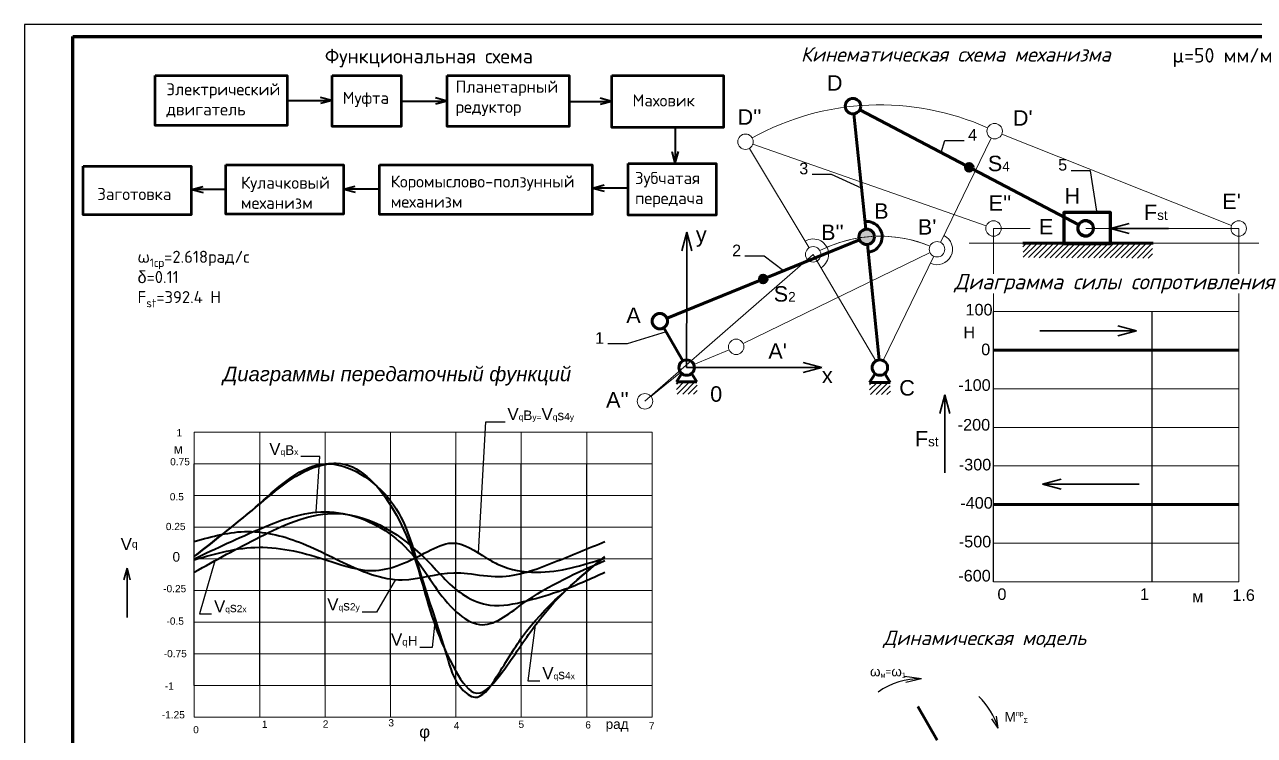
# Model space of a CAD drawing. Header units: millimetres. Extents: x 3020 to 4372, y 727 to 1321.
# Drawn here: x 3531 to 4041, y 1026 to 1321 of the extents above; entities that cross this region are included whole.
import ezdxf
from ezdxf import colors
from ezdxf.entities.mleader import LeaderData, LeaderLine
from ezdxf.math import Vec2, Vec3

# ---------------------------------------------------------------- set-up
doc = ezdxf.new("R2010")
doc.units = ezdxf.units.MM
doc.styles.get("Standard").update_dxf_attribs({"font": 'arial.ttf'})
doc.styles.add('Аннотативный', font='arial.ttf')
doc.styles.add('ГОСТ', font='isocpeur.ttf')

# ---------------------------------------------------------------- blocks, each defined once
blk = doc.blocks.new('_None')

msp = doc.modelspace()

# ---------------------------------------------------------------- hatches: boundary and pattern name
at = {"lineweight": 20}
h = msp.add_hatch(color=256, dxfattribs=at)
h.set_gradient(color2=(0, 0, 0), tint=1)
h.paths.add_polyline_path([(3921.4, 1262.3), (3924.23, 1260.81, 0.121595), (3924.41, 1261.56, 0.783176)])
h.paths.add_polyline_path([(3921.4, 1262.3, 0.121595), (3921.21, 1261.56, 0.783176), (3924.23, 1260.81)])
h = msp.add_hatch(color=256, dxfattribs=at)
h.set_gradient(color2=(0, 0, 0), tint=1)
h.paths.add_polyline_path([(3877.13, 1232.75, 0.032495), (3877.15, 1232.34, -0.029424), (3883.52, 1232.98, 0.965065)])
h.paths.add_polyline_path([(3883.53, 1232.75, 0.017778), (3883.52, 1232.98, 0.029424), (3877.15, 1232.34, 0.937054)])
at = {"lineweight": 35}
h = msp.add_hatch(dxfattribs=at)
h.set_pattern_fill('_USER', color=256, scale=1.600781, angle=45, style=0, pattern_type=0)
h.set_pattern_definition([(45, (-2186.8263, -776.2223), (-1.13192314, 1.13192314), [])])
h.paths.add_polyline_path([(3944.96, 1229.97), (3998.7, 1229.97), (3998.74, 1223.96), (3945.19, 1224.15)])
at = {"lineweight": 20}
h = msp.add_hatch(color=256, dxfattribs=at)
h.dxf.hatch_style = 1
h.paths.add_polyline_path([(3835.88, 1215.3, 0.097022), (3836, 1214.7), (3838.97, 1215.9, 0.823117)])
h.paths.add_polyline_path([(3839.08, 1215.3, 0.097022), (3838.97, 1215.9), (3836, 1214.7, 0.823117)])
at = {"lineweight": 35}
h = msp.add_hatch(dxfattribs=at)
h.set_pattern_fill('_USER', color=256, scale=1.600781, angle=45, style=0, pattern_type=0)
h.set_pattern_definition([(45, (-1933.8212, -724.0376), (-1.13192314, 1.13192314), [])])
h.paths.add_polyline_path([(3801.47, 1172.67), (3810.03, 1172.67), (3810.11, 1167.62), (3801.52, 1167.65)])
h = msp.add_hatch(dxfattribs=at)
h.set_pattern_fill('_USER', color=256, scale=1.600781, angle=45, style=0, pattern_type=0)
h.set_pattern_definition([(45, (-1853.7758, -724.2325), (-1.13192314, 1.13192314), [])])
h.paths.add_polyline_path([(3881.52, 1172.47), (3890.07, 1172.47), (3890.16, 1167.43), (3881.57, 1167.46)])

# ---------------------------------------------------------------- linework, layer by layer
at = {"lineweight": 40}
for p, q in [((3640.23, 1289.25), (3658.9, 1289.25)), ((3658.9, 1289.25), (3654.07, 1290.54)), ((3658.9, 1289.25), (3654.07, 1287.96)), ((3687.49, 1289.02), (3706.55, 1289.02)), ((3706.55, 1289.02), (3701.72, 1290.31)), ((3706.55, 1289.02), (3701.72, 1287.73)), ((3774.71, 1288.88), (3769.88, 1290.17)), ((3774.74, 1288.88), (3769.91, 1287.59)), ((3757.09, 1288.88), (3774.71, 1288.88)), ((3801.03, 1278.06), (3801.03, 1263.36)), ((3801.05, 1263.19), (3799.76, 1268.02)), ((3801.04, 1263.23), (3802.33, 1268.06)), ((3600.66, 1252.38), (3605.49, 1253.67)), ((3663.62, 1252.52), (3668.45, 1253.81)), ((3766.75, 1252.95), (3771.58, 1254.25)), ((3614.82, 1252.38), (3600.66, 1252.38)), ((3600.66, 1252.38), (3605.49, 1251.08)), ((3678.35, 1252.52), (3663.62, 1252.52)), ((3663.62, 1252.52), (3668.45, 1251.23)), ((3781.48, 1252.95), (3766.75, 1252.95)), ((3766.75, 1252.95), (3771.58, 1251.66))]:
    msp.add_line(p, q, dxfattribs=at)
at = {"lineweight": 60}
for p, q in [((3968.15, 1237.72), (3877.47, 1285.39)), ((3874.97, 1283.7), (3879.99, 1235.94)), ((3877.36, 1231.55), (3797.61, 1199.05)), ((3880.65, 1229.57), (3885.47, 1181.79)), ((3944.97, 1230.09), (3999, 1230.09)), ((3796.24, 1195.07), (3804.15, 1181.38)), ((4034.44, 1185.85), (3932.9, 1185.85)), ((3803.63, 1176.04), (3801.47, 1172.67)), ((3801.47, 1172.67), (3810.03, 1172.67)), ((3810.03, 1172.67), (3807.87, 1176.04)), ((3883.68, 1175.84), (3881.52, 1172.47)), ((3881.52, 1172.47), (3890.07, 1172.47)), ((3890.07, 1172.47), (3887.91, 1175.84)), ((3932.9, 1121.82), (4034.44, 1121.82)), ((3909.56, 1024.27), (3901.51, 1038.21))]:
    msp.add_line(p, q, dxfattribs=at)
at = {"lineweight": 20}
for p, q in [((3931.93, 1273.65), (3910.88, 1230.48)), ((3936.31, 1275.34), (4031.47, 1237.39)), ((3856.51, 1228.24), (3831.78, 1269.4)), ((3833.15, 1271.09), (3929.85, 1237.26)), ((3932.87, 1236.2), (3932.87, 1217.41)), ((3932.9, 1236.2), (3948.01, 1236.2)), ((3971.04, 1236.2), (4034.44, 1236.2)), ((4034.44, 1236.2), (4034.44, 1217.41)), ((3944.97, 1230.09), (3922.81, 1230.09)), ((3922.81, 1230.09), (4042.73, 1230.09)), ((3788.48, 1164.62), (3858.16, 1225.5)), ((3906.59, 1226.21), (3829.12, 1188.59)), ((3884.16, 1181.36), (3858.16, 1225.5)), ((3908.08, 1224.72), (3887.18, 1181.49)), ((3932.9, 1209.23), (3932.9, 1201.86)), ((4034.44, 1201.86), (4034.44, 1209.23)), ((3932.9, 1201.86), (4034.44, 1201.86)), ((4034.44, 1201.86), (4034.44, 1089.8)), ((3823.29, 1185.96), (3808.7, 1179.84)), ((3790.97, 1166.63), (3803.26, 1176.59)), ((4034.44, 1169.84), (3932.9, 1169.84)), ((3932.9, 1169.84), (3932.9, 1153.83)), ((3601.8, 1138.74), (3601.8, 1151.87)), ((3601.8, 1151.87), (3791.43, 1151.87)), ((3628.89, 1138.74), (3628.89, 1151.87)), ((3655.98, 1138.74), (3655.98, 1151.87)), ((3683.07, 1138.74), (3683.07, 1151.87)), ((3710.16, 1138.74), (3710.16, 1151.87)), ((3737.25, 1138.74), (3737.25, 1151.87)), ((3764.34, 1138.74), (3764.34, 1151.87)), ((3791.43, 1151.87), (3791.43, 1138.74)), ((3932.9, 1153.83), (4034.44, 1153.83)), ((4034.44, 1153.83), (4034.44, 1137.83)), ((3764.34, 1138.74), (3601.8, 1138.74)), ((3764.34, 1138.74), (3791.43, 1138.74)), ((3791.43, 1138.74), (3791.43, 1138.74)), ((3791.43, 1138.74), (3791.43, 1125.62)), ((3791.43, 1046.87), (3791.43, 1138.74)), ((4034.44, 1137.83), (3932.9, 1137.83)), ((3932.9, 1137.83), (3932.9, 1121.82)), ((3601.8, 1125.62), (3764.34, 1125.62)), ((3764.34, 1125.62), (3764.34, 1112.49)), ((3764.34, 1125.62), (3791.43, 1125.62)), ((3932.9, 1121.82), (3932.9, 1105.81)), ((3601.8, 1112.49), (3764.34, 1112.49)), ((3764.34, 1112.49), (3791.43, 1112.49)), ((3932.9, 1105.81), (4034.44, 1105.81)), ((4034.44, 1105.81), (4034.44, 1089.8)), ((3601.8, 1099.37), (3791.43, 1099.37)), ((3764.34, 1099.37), (3791.43, 1099.37)), ((3601.8, 1086.24), (3764.34, 1086.24)), ((3764.34, 1086.24), (3764.34, 1073.12)), ((3764.34, 1086.24), (3791.43, 1086.24)), ((4034.44, 1089.8), (3932.9, 1089.8)), ((3764.34, 1073.12), (3601.8, 1073.12)), ((3764.34, 1073.12), (3791.43, 1073.12)), ((3601.8, 1059.99), (3764.34, 1059.99)), ((3764.34, 1059.99), (3764.34, 1046.87)), ((3764.34, 1059.99), (3791.43, 1059.99)), ((3764.34, 1046.87), (3601.8, 1046.87)), ((3601.8, 1046.87), (3601.8, 1033.74)), ((3655.98, 1046.87), (3628.89, 1046.87)), ((3628.89, 1046.87), (3628.89, 1033.74)), ((3683.07, 1046.87), (3655.98, 1046.87)), ((3655.98, 1046.87), (3655.98, 1033.74)), ((3655.98, 1033.74), (3655.98, 1046.87)), ((3710.16, 1046.87), (3683.07, 1046.87)), ((3683.07, 1046.87), (3683.07, 1033.74)), ((3683.07, 1033.74), (3683.07, 1046.87)), ((3737.25, 1046.87), (3710.16, 1046.87)), ((3710.16, 1046.87), (3710.16, 1033.74)), ((3710.16, 1033.74), (3710.16, 1046.87)), ((3764.34, 1046.87), (3737.25, 1046.87)), ((3737.25, 1046.87), (3737.25, 1033.74)), ((3737.25, 1033.74), (3737.25, 1046.87)), ((3764.34, 1046.87), (3791.43, 1046.87)), ((3791.43, 1046.87), (3764.34, 1046.87)), ((3764.34, 1046.87), (3764.34, 1033.74)), ((3764.34, 1033.74), (3764.34, 1046.87)), ((3791.43, 1033.74), (3791.43, 1046.87)), ((3601.8, 1033.74), (3791.43, 1033.74))]:
    msp.add_line(p, q, dxfattribs=at)
at = {"lineweight": 35}
for p, q in [((3981.37, 1236.2), (3989.1, 1238.28)), ((3805.81, 1234.65), (3803.74, 1226.92)), ((3805.81, 1213.82), (3805.81, 1234.65)), ((3805.81, 1234.65), (3807.88, 1226.92)), ((3981.37, 1236.2), (4005.38, 1236.2)), ((3981.37, 1236.2), (3989.1, 1234.13)), ((3805.75, 1178.6), (3805.81, 1215.18)), ((3952.03, 1193.84), (3992.04, 1193.84)), ((3992.04, 1193.84), (3984.31, 1195.91)), ((3992.04, 1193.84), (3984.31, 1191.77)), ((3805.75, 1178.6), (3808.95, 1178.6)), ((3808.95, 1178.6), (3861.78, 1178.6)), ((3861.78, 1178.6), (3854.05, 1180.67)), ((3861.78, 1178.6), (3854.05, 1176.53)), ((3912.63, 1167.37), (3910.56, 1159.64)), ((3912.63, 1135.02), (3912.63, 1167.37)), ((3912.63, 1167.37), (3914.7, 1159.64)), ((3953.2, 1130.29), (3960.94, 1132.36)), ((3993.22, 1130.29), (3953.2, 1130.29)), ((3953.2, 1130.29), (3960.94, 1128.22)), ((3573.94, 1095.44), (3572.65, 1090.61)), ((3573.94, 1075.08), (3573.94, 1095.44)), ((3573.94, 1095.44), (3575.24, 1090.61))]:
    msp.add_line(p, q, dxfattribs=at)
at = {"lineweight": 30}
for p, q in [((3932.9, 1089.8), (3932.9, 1201.86)), ((3903.03, 1049.71), (3895.96, 1050.66)), ((3903.03, 1049.71), (3896.53, 1048.11)), ((3934.78, 1029.21), (3934.06, 1034.2)), ((3934.78, 1029.21), (3932.21, 1033.07))]:
    msp.add_line(p, q, dxfattribs=at)
at = {"lineweight": 25}
for p, q in [((3998.53, 1089.8), (3998.53, 1201.86)), ((3601.8, 1046.87), (3601.8, 1138.74))]:
    msp.add_line(p, q, dxfattribs=at)
for p, q in [((3628.89, 1046.87), (3628.89, 1138.74)), ((3655.98, 1046.87), (3655.98, 1138.74)), ((3683.07, 1046.87), (3683.07, 1138.74)), ((3710.16, 1046.87), (3710.16, 1138.74)), ((3737.25, 1046.87), (3737.25, 1138.74)), ((3764.34, 1046.87), (3764.34, 1138.74))]:
    msp.add_line(p, q)
msp.add_lwpolyline([(3531.49, 726.69), (4372.49, 726.69), (4372.49, 1320.69), (3531.49, 1320.69)], close=True)
at = {"lineweight": 70}
for points in [[(3551.49, 1315.69), (4367.49, 1315.69), (4367.49, 731.69), (3551.49, 731.69)], [(3962.05, 1230), (3981.26, 1230), (3981.26, 1242.81), (3962.05, 1242.81)]]:
    msp.add_lwpolyline(points, close=True, dxfattribs=at)
at = {"lineweight": 53}
for points in [[(3585.57, 1299.62), (3640.23, 1299.62), (3640.23, 1278.88), (3585.57, 1278.88)], [(3658.9, 1299.62), (3687.49, 1299.62), (3687.49, 1278.42), (3658.9, 1278.42)], [(3706.55, 1299.62), (3757.09, 1299.62), (3757.09, 1278.42), (3706.55, 1278.42)], [(3774.76, 1299.59), (3820.99, 1299.59), (3820.99, 1278.1), (3774.76, 1278.1)], [(3555.77, 1262.08), (3600.53, 1262.08), (3600.53, 1241.89), (3555.77, 1241.89)], [(3614.82, 1262.61), (3663.62, 1262.61), (3663.62, 1242.14), (3614.82, 1242.14)], [(3678.53, 1262.52), (3766.62, 1262.52), (3766.62, 1242.04), (3678.53, 1242.04)], [(3781.55, 1263.18), (3817.94, 1263.18), (3817.94, 1241.69), (3781.55, 1241.69)]]:
    msp.add_lwpolyline(points, close=True, dxfattribs=at)
at = {"lineweight": 60}
for centre, radius in [((3874.64, 1286.88), 3.2), ((3922.81, 1261.56), 1.6), ((3970.99, 1236.23), 3.2), ((3971.04, 1236.34), 3.2), ((3880.33, 1232.75), 3.2), ((3837.48, 1215.3), 1.6), ((3794.64, 1197.84), 3.2), ((3805.75, 1178.6), 3.2), ((3885.79, 1178.6), 3.2)]:
    msp.add_circle(centre, radius, dxfattribs=at)
at = {"lineweight": 20}
for centre in [(3933.33, 1276.52), (3830.13, 1272.15), (3932.87, 1236.2), (4034.44, 1236.2), (3858.16, 1225.5), (3909.47, 1227.61), (3826.24, 1187.2), (3788.48, 1164.62)]:
    msp.add_circle(centre, 3.2, dxfattribs=at)
at = {"lineweight": 50}
msp.add_circle((3805.75, 1178.6), 3.2, dxfattribs=at)
msp.add_circle((3805.75, 1178.6), 3.2, dxfattribs=at)
msp.add_circle((3805.75, 1178.6), 3.2, dxfattribs=at)
at = {"lineweight": 20}
for centre, radius, start, end in [((3885.79, 1178.6), 108.85, 65.7869, 119.0675), ((3885.79, 1178.6), 54.43, 67.5742, 117.1347), ((3885.79, 1178.6), 54.43, 67.5742, 113.7609), ((3909.47, 1227.61), 6.4, 244.2034, 64), ((3858.16, 1225.5), 6.4, 300.5055, 121)]:
    msp.add_arc(centre, radius, start, end, dxfattribs=at)
at = {"lineweight": 60}
msp.add_arc((3880.33, 1232.75), 6.4, 275.7594, 96, dxfattribs=at)
at = {"lineweight": 30}
for centre, start, end in [((3902.25, 1020.35), 88.4759, 125.8489), ((3906.6, 1020.96), 16.3342, 46.7224)]:
    msp.add_arc(centre, 29.37, start, end, dxfattribs=at)
at = {"lineweight": 40}
for points in [[(3601.8, 1100.3), (3628.89, 1122.29), (3655.98, 1138.68), (3683.07, 1123.44), (3695.26, 1094.04), (3706.37, 1059.09), (3712.6, 1045.51), (3718.01, 1042.03), (3726.14, 1049.14), (3737.79, 1067.22), (3771.92, 1100.22)], [(3601.8, 1100.4), (3629.16, 1122.29), (3656.52, 1138.63), (3660.58, 1139.02), (3683.07, 1121.6), (3710.16, 1052.79), (3718.83, 1043.67), (3729.39, 1052.46), (3742.67, 1071.41), (3753.77, 1084.35), (3771.92, 1100.33)], [(3601.8, 1099.37), (3629.43, 1112), (3655.98, 1118.86), (3683.88, 1108.93), (3693.63, 1099.23), (3710.43, 1077.33), (3719.91, 1072.14), (3737.52, 1080.54), (3771.92, 1098.63)], [(3601.8, 1093.89), (3628.89, 1108.42), (3658.96, 1118.12), (3660.85, 1118.12), (3698.24, 1098.67), (3713.95, 1084.01), (3724.25, 1080.21), (3739.42, 1081.96), (3754.32, 1086.49), (3762.98, 1089.84), (3771.92, 1093.87)], [(3601.8, 1106.6), (3624.01, 1110.7), (3646.77, 1105.66), (3671.15, 1094.42), (3675.21, 1092.92), (3687.94, 1090.7), (3709.35, 1093.61), (3715.03, 1093.28), (3728.04, 1092.02), (3750.79, 1097.94), (3771.92, 1106.58)], [(3601.8, 1099), (3628.62, 1104.17), (3630.24, 1104.16), (3658.96, 1098.12), (3675.48, 1094.48), (3698.51, 1102.4), (3708.53, 1105.91), (3722.89, 1099.7), (3728.04, 1096.88), (3743.48, 1093.8), (3771.92, 1099.68)]]:
    msp.add_spline(points, degree=3, dxfattribs=at)

# ---------------------------------------------------------------- texts
at = {"attachment_point": 1}
for s, width, gutter_width, insert, char_height in [('{\\fISOCPEUR|b0|i0|c204|p34;Функциональная схема}', 103.0655, 70.89, (3655.89, 1310.64), 6), ('D', 5.4258, 12.5, (3863.86, 1299.72), 6.4), ('{\\fISOCPEUR|b0|i0|c204|p34;Электрический двигатель}', 49.3805, 70.89, (3590.22, 1296.4), 5), ('{\\fISOCPEUR|b0|i0|c204|p34;Планетарный редуктор}', 25.0481, 70.89, (3710.02, 1297.45), 5), ('{\\fISOCPEUR|b0|i0|c204|p34;Муфта}', 22.5433, 70.89, (3663.23, 1292.84), 5), ('{\\fISOCPEUR|b0|i0|c204|p34;Маховик}', 39.758, 70.89, (3783.32, 1291.77), 5), ("D''", 5.4258, 12.5, (3826.85, 1285.61), 6.403), ("D'", 5.4258, 12.5, (3940.91, 1285.22), 6.403), ('{\\fISOCPEUR|b0|i0|c204|p34;Зубчатая передача}', 39.758, 70.89, (3784.35, 1259.63), 5), ('{\\fISOCPEUR|b0|i0|c204|p34;Кулачковый механизм}', 41.1065, 70.89, (3621.11, 1257.69), 5), ('{\\fISOCPEUR|b0|i0|c204|p34;Коромыслово\\fISOCPEUR|b0|i0|c0|p34;-\\fISOCPEUR|b0|i0|c204|p34;ползунный механизм}', 37.5461, 70.89, (3683.15, 1258.19), 5), ('{\\fISOCPEUR|b0|i0|c204|p34;Заготовка}', 42.7248, 70.89, (3561.65, 1253), 5), ("E''", 4.2737, 12.5, (3930.84, 1249.95), 6.403), ('H', 2.9203, 12.5, (3962.27, 1252.93), 6.4), ("E'", 2.3727, 12.5, (4027.65, 1250.68), 6.403), ('B', 4.686, 12.5, (3883.43, 1246.66), 6.4), ("B'", 4.686, 12.5, (3901.53, 1240.08), 6.403), ('E', 2.9203, 12.5, (3951.64, 1240.17), 6.4), ("B''", 4.686, 12.5, (3861.43, 1237.86), 6.403), ('А', 3.0354, 12.5, (3780.74, 1203.47), 6.4), ("А'", 3.0354, 12.5, (3839.58, 1188.63), 6.403), ('С', 5.6299, 12.5, (3893.81, 1173.4), 6.4), ("А''", 3.0354, 12.5, (3772.36, 1168.45), 6.403), ('0', 5.1972, 12.5, (3815.5, 1170.85), 6.4), ('1', 11.7849, 70.89, (3629.81, 1032.34), 3)]:
    msp.add_mtext_dynamic_manual_height_columns(s, width=width, gutter_width=gutter_width, heights=[0], dxfattribs=dict(at, insert=insert, char_height=char_height))
at = {"lineweight": 25, "attachment_point": 1}
for s, width, heights, insert, char_height in [('{\\fISOCPEUR|b0|i1|c204|p34;Кинематическая схема механизма}', 143.0228, [0], (3853.04, 1311.36), 6), ('{\\fISOCPEUR|b0|i0|c0|p34;µ=50 \\fISOCPEUR|b0|i0|c204|p34;мм\\fISOCPEUR|b0|i0|c0|p34;/\\fISOCPEUR|b0|i0|c204|p34;м}', 58.0627, [0], (4007, 1310.95), 6), ('{\\H1.6x;S}4', 4.0939, [0], (3930.5, 1266.36), 4.002), ('{\\H0.8x;F\\H0.625x;st}', 6.6693, [0], (3995.18, 1246.14), 8.0039), ('у', 3.9838, [0], (3809.56, 1236.94), 6.4), ('{\\fISOCPEUR|b0|i1|c204|p34;Диаграмма силы сопротивления}', 156.6251, [0], (3916.61, 1217.41), 6.4031), ('{\\H1.6x;S}2', 7.3427, [0], (3841.83, 1212.33), 4.002), ('100', 6.8109, [0], (3921.26, 1204.99), 4.802), ('0', 10.0597, [0], (3927.77, 1188.52), 4.8), ('{\\fArial|b0|i1|c204|p34;Диаграммы передаточный функций }', 146.8018, [0], (3613.71, 1178.96), 6), ('х', 4.7805, [0], (3861.78, 1178.6), 6.4), ('-200', 6.5761, [0], (3918.04, 1157.3), 4.802), ('1', 7.6613, [0], (3594.42, 1153.12), 3), ('{\\H0.8x;F\\H0.625x;st}', 4.3604, [0], (3900.29, 1152.36), 8.0039), ('0.75', 6.7492, [0], (3591.8, 1141.13), 3), ('м', 6.5298, [0], (3593.24, 1146.87), 4), ('-300', 7.2806, [0], (3918.48, 1140.8), 4.802), ('0.5', 6.202, [0], (3591.64, 1126.59), 3), ('-400', 6.8109, [0], (3919.12, 1124.94), 4.802), ('\\A1;V{\\H0.6x;q}', 16.7905, [10.4], (3571.3, 1107.98), 5), ('-500 ', 12.7227, [0], (3918.48, 1108.91), 4.802), ('0', 7.5938, [0], (3592.78, 1102.2), 4), ('-0.25', 7.6613, [0], (3588.9, 1088.52), 3), ('0', 8.5946, [0], (3934.49, 1087.13), 4.8), ('1', 6.901, [0], (3993.53, 1087.15), 4.8), ('1.6  ', 5.2859, [0], (4031.8, 1086.74), 4.802), ('   м', 14.9766, [0], (4009.56, 1086.19), 4.802), ('-0.5', 6.5668, [0], (3590.27, 1075.07), 3), ('{\\fISOCPEUR|b0|i1|c204|p34;Динамическая модель}', 88.4218, [0], (3887.15, 1069.63), 6), ('-0.75', 7.4789, [0], (3589.13, 1061.61), 3), ('\\A1;{\\H0.66667x;ω\\H0.525x;\\S^ м;\\H1.4286x;=\\H1.3333x;ω\\H0.525x;\\S^ 1;}', 11.2527, [0], (3881.7, 1054.69), 6), ('-1', 7.6613, [0], (3589.59, 1048.16), 3), ('-1.25', 7.6613, [0], (3588.32, 1036.27), 3), ('\\A1;{\\H0.66667x;М\\H0.525x;\\Sпр^ ;\\S^ Σ;}', 13.7777, [0], (3937.45, 1036.39), 6), ('0', 9.584, [0], (3601.33, 1030.11), 3), ('3', 8.09, [0], (3682.18, 1032.94), 3), ('рад', 11.4018, [0], (3772.2, 1032.91), 4)]:
    msp.add_mtext_dynamic_manual_height_columns(s, width=width, gutter_width=12.5, heights=heights, dxfattribs=dict(at, insert=insert, char_height=char_height))
at = {"lineweight": 40, "insert": (3578.29, 1226.99), "char_height": 5, "attachment_point": 1, "style": 'Аннотативный'}
msp.add_mtext_dynamic_manual_height_columns('\\A1;{\\fISOCPEUR|b0|i0|c0|p34;ω\\H0.7x;\\S^ 1;\\S^ ср;\\H1.4286x;=2.618\\fISOCPEUR|b0|i0|c204|p34;рад\\fISOCPEUR|b0|i0|c0|p34;/\\fISOCPEUR|b0|i0|c204|p34;с\\P\\fGreekC_IV50|b0|i0|c0|p2;δ\\fISOCPEUR|b0|i0|c204|p34;=0.11\\P\\fISOCPEUR|b0|i0|c0|p34;F\\H0.7x;\\S^ st;\\H1.4286x;=392.4 H}', width=112.9852, gutter_width=12.5, heights=[0], dxfattribs=at)
at = {"attachment_point": 1}
for s, insert, char_height, width in [('Н', (3920.41, 1195.58), 4.8, 7.1406), ('-100', (3918.26, 1173.76), 4.802, 8.6884), ('-600', (3918.28, 1094.78), 4.802, 11.5777)]:
    msp.add_mtext(s, dxfattribs=dict(at, insert=insert, char_height=char_height, width=width))
at = {"lineweight": 35, "insert": (3590, 1114.27), "char_height": 3, "attachment_point": 1}
msp.add_mtext_dynamic_manual_height_columns('0.25', width=8.9382, gutter_width=12.5, heights=[0], dxfattribs=at)
at = {"char_height": 3, "attachment_point": 1, "style": 'Аннотативный'}
for s, width, insert in [('2', 9.1458, (3655.02, 1032.43)), ('4', 6.3808, (3709.27, 1031.8)), ('5', 11.9108, (3736.07, 1032.31)), ('6', 6.3808, (3763.76, 1032.08)), ('7', 6.3808, (3790.09, 1031.69))]:
    msp.add_mtext_dynamic_manual_height_columns(s, width=width, gutter_width=12.5, heights=[0], dxfattribs=dict(at, insert=insert))
at = {"color": 18, "true_color": 0x000000, "insert": (3694.94, 1030.22), "char_height": 5, "attachment_point": 1, "style": 'ГОСТ'}
msp.add_mtext_dynamic_manual_height_columns('\\A1;{\\fArial|b0|i0|c0|p34;φ}', width=15.6641, gutter_width=25, heights=[0], dxfattribs=at)

# ---------------------------------------------------------------- leaders
at = {"lineweight": 30}
ml = msp.add_multileader_mtext('Standard', dxfattribs=at)
ml.set_content('4', color=256)
ml.set_leader_properties()
ml.set_arrow_properties(name='NONE')
ml.build(insert=Vec2(0, 0))
ml.multileader.update_dxf_attribs({"text_left_attachment_type": 7, "text_right_attachment_type": 7, "dogleg_length": 5, "arrow_head_size": 6.4})
ctx = ml.context
ctx.base_point, ctx.char_height, ctx.arrow_head_size, ctx.landing_gap_size, ctx.plane_origin = Vec3(3920.72, 1272.64), 4.8, 6.4, 1.6, Vec3(4062.8, 1314.03)
ctx.left_attachment, ctx.right_attachment = 7, 7
notes = []
notes.append((ctx, [(0, (1, 1, 0), (3912.71, 1272.64), (1, 0), 8, [(0, [(3911.22, 1267.65)], 0, [])])]))
ctx.mtext.insert, ctx.mtext.flow_direction = Vec3(3922.32, 1277.44), 5
ml = msp.add_multileader_mtext('Standard', dxfattribs=at)
ml.set_content('3', color=256)
ml.set_leader_properties()
ml.set_arrow_properties(name='NONE')
ml.build(insert=Vec2(0, 0))
ml.multileader.update_dxf_attribs({"text_left_attachment_type": 7, "text_right_attachment_type": 7, "dogleg_length": 5, "arrow_head_size": 6.4})
ctx = ml.context
ctx.base_point, ctx.char_height, ctx.arrow_head_size, ctx.landing_gap_size, ctx.plane_origin = Vec3(3851.37, 1258.57), 4.8, 6.4, 1.6, Vec3(3997.97, 1293.81)
ctx.left_attachment, ctx.right_attachment, ctx.text_align_type = 7, 7, 2
notes.append((ctx, [(0, (1, 1, 0), (3865.72, 1258.57), (-1, 0), 8, [(0, [(3878.13, 1252.86)], 0, [])])]))
ctx.mtext.insert, ctx.mtext.alignment, ctx.mtext.flow_direction = Vec3(3856.11, 1263.46), 3, 5
ml = msp.add_multileader_mtext('Standard', dxfattribs=at)
ml.set_content('5', color=256)
ml.set_leader_properties()
ml.set_arrow_properties(name='NONE')
ml.build(insert=Vec2(0, 0))
ml.multileader.update_dxf_attribs({"text_left_attachment_type": 7, "text_right_attachment_type": 7, "dogleg_length": 5, "arrow_head_size": 6.4})
ctx = ml.context
ctx.base_point, ctx.char_height, ctx.arrow_head_size, ctx.landing_gap_size, ctx.plane_origin = Vec3(3958.58, 1260.12), 4.8, 6.4, 1.6, Vec3(4169.82, 1295.49)
ctx.left_attachment, ctx.right_attachment, ctx.text_align_type = 7, 7, 2
notes.append((ctx, [(0, (1, 1, 0), (3972.97, 1260.12), (-1, 0), 8, [(0, [(3975.66, 1243.43)], 0, [])])]))
ctx.mtext.insert, ctx.mtext.alignment, ctx.mtext.flow_direction = Vec3(3963.37, 1265.01), 3, 5
ml = msp.add_multileader_mtext('Standard', dxfattribs=at)
ml.set_content('2', color=256)
ml.set_leader_properties()
ml.set_arrow_properties(name='NONE')
ml.build(insert=Vec2(0, 0))
ml.multileader.update_dxf_attribs({"text_left_attachment_type": 7, "text_right_attachment_type": 7, "dogleg_length": 5, "arrow_head_size": 6.4})
ctx = ml.context
ctx.base_point, ctx.char_height, ctx.arrow_head_size, ctx.landing_gap_size, ctx.plane_origin = Vec3(3823.52, 1224.72), 4.8, 6.4, 1.6, Vec3(3864.49, 1223.91)
ctx.left_attachment, ctx.right_attachment, ctx.text_align_type = 7, 7, 2
notes.append((ctx, [(0, (1, 1, 0), (3837.91, 1224.72), (-1, 0), 8, [(0, [(3845.88, 1218.72)], 0, [])])]))
ctx.mtext.insert, ctx.mtext.alignment, ctx.mtext.flow_direction = Vec3(3828.3, 1229.53), 3, 5
ml = msp.add_multileader_mtext('Standard', dxfattribs=at)
ml.set_content('1', color=256)
ml.set_leader_properties()
ml.set_arrow_properties(name='NONE')
ml.build(insert=Vec2(0, 0))
ml.multileader.update_dxf_attribs({"text_left_attachment_type": 7, "text_right_attachment_type": 7, "dogleg_length": 5, "arrow_head_size": 6.4})
ctx = ml.context
ctx.base_point, ctx.char_height, ctx.arrow_head_size, ctx.landing_gap_size, ctx.plane_origin = Vec3(3768.17, 1188.46), 4.8, 6.4, 1.6, Vec3(3805.75, 1194.61)
ctx.left_attachment, ctx.right_attachment, ctx.text_align_type = 7, 7, 2
notes.append((ctx, [(1, (1, 1, 0), (3781.14, 1188.46), (-1, 0), 8, [(0, [(3797.24, 1193.35)], 0, [])])]))
ctx.mtext.insert, ctx.mtext.alignment, ctx.mtext.flow_direction = Vec3(3771.54, 1193.26), 3, 5
at = {"lineweight": 35}
ml = msp.add_multileader_mtext('Standard', dxfattribs=at)
ml.set_content('V{\\H0.5x;q\\H1.6x;B\\H0.625x;y=}V{\\H0.5x;q\\H1.6x;s\\H0.75x;4\\H0.83333x;y}', color=256)
ml.set_leader_properties()
ml.set_arrow_properties(name='NONE')
ml.build(insert=Vec2(0, 0))
ml.multileader.update_dxf_attribs({"text_left_attachment_type": 7, "text_right_attachment_type": 7, "dogleg_length": 5})
ctx = ml.context
ctx.base_point, ctx.char_height, ctx.landing_gap_size, ctx.plane_origin = Vec3(3730.51, 1156.09), 5, 1, Vec3(3807.64, 1105.09)
ctx.left_attachment, ctx.right_attachment = 7, 7
notes.append((ctx, [(0, (1, 1, 0), (3722.56, 1156.09), (1, 0), 7.95, [(0, [(3719.51, 1101.88)], 0, [])])]))
ctx.mtext.insert, ctx.mtext.flow_direction = Vec3(3731.51, 1161.82), 5
ml = msp.add_multileader_mtext('Standard', dxfattribs=at)
ml.set_content('V{\\H0.5x;q\\H1.6x;B\\H0.625x;x}', color=256)
ml.set_leader_properties()
ml.set_arrow_properties(name='NONE')
ml.build(insert=Vec2(0, 0))
ml.multileader.update_dxf_attribs({"text_left_attachment_type": 7, "text_right_attachment_type": 7, "dogleg_length": 5})
ctx = ml.context
ctx.base_point, ctx.char_height, ctx.landing_gap_size, ctx.plane_origin = Vec3(3631.89, 1141.73), 5, 1, Vec3(3660.9, 1173.8)
ctx.left_attachment, ctx.right_attachment, ctx.text_align_type = 7, 7, 2
notes.append((ctx, [(1, (1, 1, 0), (3653.86, 1141.73), (-1, 0), 7.95, [(0, [(3652.24, 1118.8)], 0, [])])]))
ctx.mtext.insert, ctx.mtext.alignment, ctx.mtext.flow_direction = Vec3(3644.91, 1147.42), 3, 5
at = {"lineweight": 30}
ml = msp.add_multileader_mtext('Standard', dxfattribs=at)
ml.set_content('\\A1;{\\H0.8x;М\\H0.42x;\\Sпр^ ;\\S^ с;\\H2.381x;(φ),M\\H0.525x;\\Sпр^ ;\\S^ Σ;\\H1.9048x;(φ*\\H1x;)}', color=256)
ml.set_leader_properties()
ml.set_arrow_properties(name='NONE')
ml.build(insert=Vec2(0, 0))
ml.multileader.update_dxf_attribs({"text_left_attachment_type": 7, "text_right_attachment_type": 7, "dogleg_length": 5})
ctx = ml.context
ctx.base_point, ctx.char_height, ctx.landing_gap_size, ctx.plane_origin = Vec3(4052.8, 1121.71), 5, 1, Vec3(4151.59, 1145.89)
ctx.left_attachment, ctx.right_attachment, ctx.text_align_type = 7, 7, 2
notes.append((ctx, [(0, (1, 1, 0), (4095.2, 1121.71), (-1, 0), 5, [(0, [(4097.92, 1148.15)], 0, [])])]))
ctx.mtext.insert, ctx.mtext.alignment, ctx.mtext.flow_direction = Vec3(4089.2, 1127.89), 3, 5
at = {"lineweight": 35}
ml = msp.add_multileader_mtext('Standard', dxfattribs=at)
ml.set_content('V{\\H0.5x;q\\H1.6x;s\\H0.75x;2\\H0.83333x;x}', color=256)
ml.set_leader_properties()
ml.set_arrow_properties(name='NONE')
ml.build(insert=Vec2(0, 0))
ml.multileader.update_dxf_attribs({"text_left_attachment_type": 7, "text_right_attachment_type": 7, "dogleg_length": 5})
ctx = ml.context
ctx.base_point, ctx.char_height, ctx.landing_gap_size, ctx.plane_origin = Vec3(3608.97, 1076.53), 5, 1, Vec3(3720.43, 1128.77)
ctx.left_attachment, ctx.right_attachment = 7, 7
notes.append((ctx, [(0, (1, 1, 0), (3603.97, 1076.53), (1, 0), 5, [(0, [(3610.32, 1098.59)], 0, [])])]))
ctx.mtext.insert, ctx.mtext.flow_direction = Vec3(3609.97, 1082.23), 5
ml = msp.add_multileader_mtext('Standard', dxfattribs=at)
ml.set_content('V{\\H0.5x;q\\H1.6x;s\\H0.75x;2\\H0.83333x;y}', color=256)
ml.set_leader_properties()
ml.set_arrow_properties(name='NONE')
ml.build(insert=Vec2(0, 0))
ml.multileader.update_dxf_attribs({"text_left_attachment_type": 7, "text_right_attachment_type": 7, "dogleg_length": 5})
ctx = ml.context
ctx.base_point, ctx.char_height, ctx.landing_gap_size, ctx.plane_origin = Vec3(3655.92, 1077.25), 5, 1, Vec3(3680.2, 1134.25)
ctx.left_attachment, ctx.right_attachment, ctx.text_align_type = 7, 7, 2
notes.append((ctx, [(0, (1, 1, 0), (3677.33, 1077.25), (-1, 0), 6, [(0, [(3685.07, 1090.82)], 0, [])])]))
ctx.mtext.insert, ctx.mtext.alignment, ctx.mtext.flow_direction = Vec3(3670.33, 1082.98), 3, 5
ml = msp.add_multileader_mtext('Standard', dxfattribs=at)
ml.set_content('V{\\H0.6x;q\\H1.3333x;H}', color=256)
ml.set_leader_properties()
ml.set_arrow_properties(name='NONE')
ml.build(insert=Vec2(0, 0))
ml.multileader.update_dxf_attribs({"text_left_attachment_type": 7, "text_right_attachment_type": 7, "dogleg_length": 5})
ctx = ml.context
ctx.base_point, ctx.char_height, ctx.landing_gap_size, ctx.plane_origin = Vec3(3682.74, 1062.62), 5, 1, Vec3(3720.43, 1094.46)
ctx.left_attachment, ctx.right_attachment, ctx.text_align_type = 7, 7, 2
notes.append((ctx, [(0, (1, 1, 0), (3700.28, 1062.62), (-1, 0), 5, [(0, [(3701.53, 1074.45)], 0, [])])]))
ctx.mtext.insert, ctx.mtext.alignment, ctx.mtext.flow_direction = Vec3(3694.28, 1068.45), 3, 5
ml = msp.add_multileader_mtext('Standard', dxfattribs=at)
ml.set_content('V{\\H0.5x;q\\H1.6x;s\\H0.75x;4\\H0.83333x;x}', color=256)
ml.set_leader_properties()
ml.set_arrow_properties(name='NONE')
ml.build(insert=Vec2(0, 0))
ml.multileader.update_dxf_attribs({"text_left_attachment_type": 7, "text_right_attachment_type": 7, "dogleg_length": 5})
ctx = ml.context
ctx.base_point, ctx.char_height, ctx.landing_gap_size, ctx.plane_origin = Vec3(3744.96, 1048.82), 5, 1, Vec3(3729.96, 1142.11)
ctx.left_attachment, ctx.right_attachment = 7, 7
notes.append((ctx, [(0, (1, 1, 0), (3739.96, 1048.82), (1, 0), 5, [(0, [(3743.02, 1071.89)], 0, [])])]))
ctx.mtext.insert, ctx.mtext.flow_direction = Vec3(3745.96, 1054.51), 5
for ctx, leaders in notes:
    for number, flags, end, landing, length, lines in leaders:
        leader = LeaderData()
        leader.index, (leader.has_last_leader_line, leader.has_dogleg_vector, leader.attachment_direction) = number, flags
        leader.last_leader_point, leader.dogleg_vector, leader.dogleg_length = Vec3(end), Vec3(landing), length
        for number, points, colour, breaks in lines:
            line = LeaderLine()
            line.index, line.vertices, line.color, line.breaks = number, Vec3.list(points), colors.encode_raw_color(colour), breaks
            leader.lines.append(line)
        ctx.leaders.append(leader)

doc.saveas('drawing.dxf')
